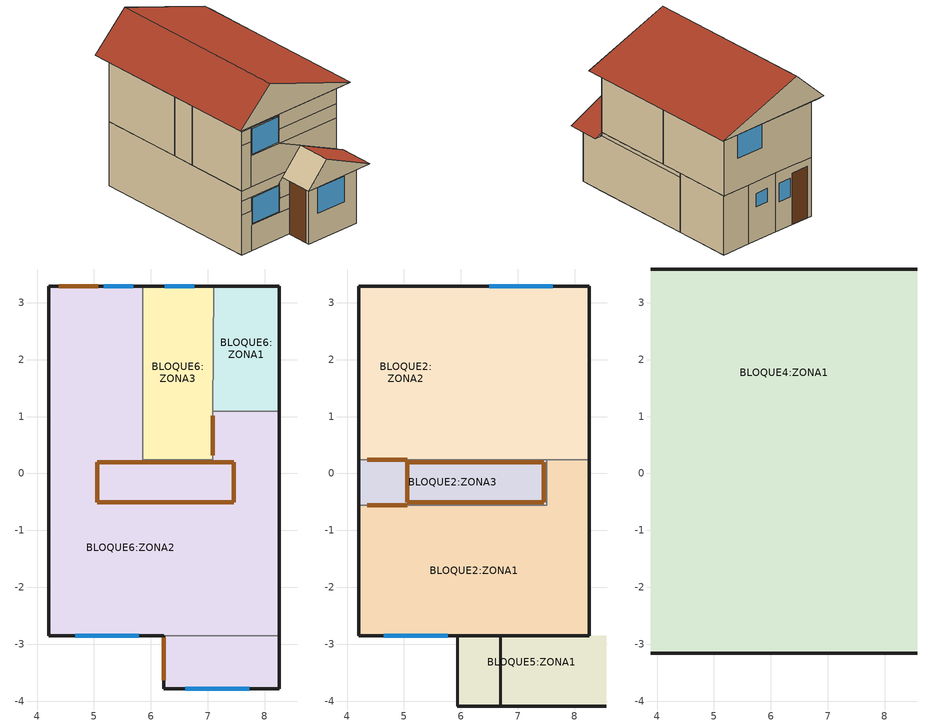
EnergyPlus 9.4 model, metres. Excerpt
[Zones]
BLOQUE6:ZONA2
 floor ground (Suelo sobre terreno del proyecto): 8.26,-3.78 6.23,-3.78 6.23,-2.86 8.26,-2.86 z0; 5.86,0.24 4.21,0.24 4.21,3.29 5.86,3.29 z0; 7.08,-2.86 4.21,-2.86 4.21,0.24 7.08,0.24 z0; 8.26,-2.86 7.08,-2.86 7.08,1.09 8.26,1.09 z0
 wall outside (Muro del proyecto): 5.86,3.29 4.21,3.29 4.21,-2.86 z0:2.3; 8.26,-2.86 8.26,1.09 z2.15:2.3; 6.23,-2.86 6.23,-3.78 8.26,-3.78 8.26,1.09 z0:2.15; 5.83,-2.86 6.23,-2.86 z0.93:1.43; 4.63,-2.86 6.23,-2.86 z0:0.93; 4.21,-2.86 4.63,-2.86 z0:1.43; 4.21,-2.86 4.63,-2.86 z1.43:1.93; 4.63,-2.86 5.83,-2.86 z0.93:1.93; 5.83,-2.86,1.43 6.23,-2.86,1.43 6.23,-2.86,2.15 5.93,-2.86,2.15 5.83,-2.86,2.03; 4.21,-2.86,1.93 5.74,-2.86,1.93 6.07,-2.86,2.3 4.21,-2.86,2.3
 wall to BLOQUE5:ZONA1 (Muro semi-expuesto del proyecto): 5.93,-2.86,2.15 8.26,-2.86,2.15 8.26,-2.86,2.29 8.23,-2.86,2.3 6.07,-2.86,2.3
 wall to BLOQUE6:ZONA3 (Particion del proyecto): 7.08,1.09 7.08,0.24 5.86,0.24 5.86,3.29 z0:2.3
 wall to BLOQUE6:ZONA1 (Particion del proyecto): 8.26,1.09 7.08,1.09 z0:2.3
 window (Acristalamiento exterior del proyecto - 1001): 5.69,3.29 5.17,3.29 z1.12:1.84; 4.67,-2.86 5.79,-2.86 / 6.61,-3.78 7.73,-3.78 z0.97:1.89
 door inside (IRTSurface): 5.06,-0.51 7.46,-0.51 7.46,0.19 5.06,0.19 z2.3
 door (Puerta exterior del proyecto): 5.08,3.29 4.38,3.29 / 6.23,-2.89 6.23,-3.63 z0:2
 door inside (Puerta interior del proyecto): 7.08,1.02 7.08,0.32 z0:2
BLOQUE6:ZONA3
 floor ground (Suelo sobre terreno del proyecto): 7.08,0.24 5.86,0.24 5.86,3.29 7.11,3.29 z0
 wall outside (Muro del proyecto): 7.11,3.29 5.86,3.29 z0:2.3
 wall to BLOQUE6:ZONA1 (Particion del proyecto_Rev): 7.08,1.09 7.11,3.29 z0:2.3
 window (Acristalamiento exterior del proyecto - 1001): 6.77,3.29 6.25,3.29 z1.32:1.84
BLOQUE6:ZONA1
 floor ground (Suelo sobre terreno del proyecto): 8.26,1.09 7.08,1.09 7.11,3.29 8.26,3.29 z0
 wall outside (Muro del proyecto): 8.26,1.09 8.26,3.29 7.11,3.29 z0:2.3
BLOQUE5:ZONA1
 floor outside (Suelo externo del proyecto): 6.23,-3.78 5.93,-3.78 5.93,-2.86 6.23,-2.86 z2.15; 8.26,-4.09 5.93,-4.09 5.93,-3.78 8.26,-3.78 z2.15; 8.55,-4.09 8.26,-4.09 8.26,-2.86 8.55,-2.86 z2.15
 floor to BLOQUE6:ZONA2 (Techo semi-expuesto del proyecto_Reversed): 8.26,-3.78 6.23,-3.78 6.23,-2.86 8.26,-2.86 z2.15
 wall outside (Muro del proyecto): 5.93,-2.86,2.15 5.93,-4.09,2.15 6.7,-4.09,3.01 6.7,-2.86,3.01; 5.93,-4.09,2.15 8.55,-4.09,2.15 6.7,-4.09,3.01
 wall to BLOQUE2:ZONA1 (Muro semi-expuesto del proyecto_Rev): 8.23,-2.86,2.3 6.07,-2.86,2.3 6.7,-2.86,3.01
 roof outside (Cubierta inclinada desocupada del proyecto): 8.55,-4.09,2.15 8.55,-2.86,2.15 6.7,-2.86,3.01 6.7,-4.09,3.01
BLOQUE2:ZONA1
 floor to BLOQUE6:ZONA2 (Suelo interno del proyecto_Reversed_Rev): 8.26,-0.56 7.51,-0.56 7.51,0.24 8.26,0.24 z2.3; 8.26,-2.86 4.21,-2.86 4.21,-0.56 8.26,-0.56 z2.3
 wall outside (Muro del proyecto): 8.26,-2.86 8.26,0.24 / 4.21,-0.56 4.21,-2.86 z2.3:4.69; 5.81,-2.86 8.26,-2.86 z3.42:3.92; 4.21,-2.86 4.61,-2.86 z2.3:3.92; 4.21,-2.86 4.61,-2.86 z3.92:4.42; 4.21,-2.86 5.81,-2.86 z4.42:4.69; 5.81,-2.86 8.26,-2.86 z3.92:4.69; 4.61,-2.86 5.81,-2.86 z3.42:4.42; 4.61,-2.86,2.3 6.07,-2.86,2.3 6.7,-2.86,3.01 5.82,-2.86,3.42 4.61,-2.86,3.42; 5.82,-2.86,3.42 8.23,-2.86,2.3 8.26,-2.86,2.3 8.26,-2.86,3.42
 wall to BLOQUE2:ZONA3 (Particion del proyecto_Rev): 7.51,0.24 7.51,-0.56 4.21,-0.56 z2.3:4.69
 wall to BLOQUE2:ZONA2 (Particion del proyecto): 8.26,0.24 7.51,0.24 z2.3:4.69
 window (Acristalamiento exterior del proyecto - 1001): 4.65,-2.86 5.77,-2.86 z3.46:4.38
 door inside (Puerta interior del proyecto_Rev): 5.06,-0.56 4.36,-0.56 z2.4:4.4
BLOQUE2:ZONA3
 floor to BLOQUE6:ZONA2 (Suelo interno del proyecto_Reversed_Rev): 7.51,-0.56 4.21,-0.56 4.21,0.24 7.51,0.24 z2.3
 wall outside (Muro del proyecto): 4.21,0.24 4.21,-0.56 z2.3:4.69
 wall to BLOQUE2:ZONA2 (Particion del proyecto): 7.51,0.24 4.21,0.24 z2.3:4.69
 door inside (Puerta interior del proyecto): 5.06,0.24 4.36,0.24 z2.4:4.4
BLOQUE2:ZONA2
 floor to BLOQUE6:ZONA2 (Suelo interno del proyecto_Reversed_Rev): 5.86,0.24 4.21,0.24 4.21,3.29 5.86,3.29 z2.3; 8.26,0.24 7.08,0.24 7.08,1.09 8.26,1.09 z2.3
 floor to BLOQUE6:ZONA1 (Suelo interno del proyecto_Reversed_Rev): 8.26,1.09 7.08,1.09 7.11,3.29 8.26,3.29 z2.3
 floor to BLOQUE6:ZONA3 (Suelo interno del proyecto_Reversed_Rev): 7.08,0.24 5.86,0.24 5.86,3.29 7.11,3.29 z2.3
 wall outside (Muro del proyecto): 8.26,0.24 8.26,3.29 4.21,3.29 4.21,0.24 z2.3:4.69
 window (Acristalamiento exterior del proyecto - 1001): 7.62,3.29 6.5,3.29 z3.53:4.45
BLOQUE4:ZONA1
 floor outside (Suelo externo del proyecto): 4.21,-2.86 3.89,-2.86 3.89,0.22 4.21,0.22 z4.69; 8.26,-3.16 3.89,-3.16 3.89,-2.86 8.26,-2.86 z4.69; 8.58,-3.16 8.26,-3.16 8.26,0.22 8.58,0.22 z4.69; 8.58,0.22 8.26,0.22 8.26,3.29 8.58,3.29 z4.69; 8.58,3.29 4.21,3.29 4.21,3.59 8.58,3.59 z4.69; 4.21,0.22 3.89,0.22 3.89,3.59 4.21,3.59 z4.69
 floor to BLOQUE2:ZONA3 (Techo semi-expuesto del proyecto_Rev): 7.51,-0.56 4.21,-0.56 4.21,0.24 7.51,0.24 z4.69
 floor to BLOQUE2:ZONA1 (Techo semi-expuesto del proyecto_Rev): 8.26,-0.56 7.51,-0.56 7.51,0.24 8.26,0.24 z4.69; 8.26,-2.86 4.21,-2.86 4.21,-0.56 8.26,-0.56 z4.69
 floor to BLOQUE2:ZONA2 (Techo semi-expuesto del proyecto_Rev): 8.26,0.24 4.21,0.24 4.21,3.29 8.26,3.29 z4.69
 wall outside (Muro del proyecto): 8.58,3.59,4.69 3.89,3.59,4.69 5.15,3.59,5.93; 3.89,-3.16,4.69 8.58,-3.16,4.69 5.15,-3.16,5.93
 roof outside (Cubierta inclinada desocupada del proyecto): 8.58,-3.16,4.69 8.58,3.59,4.69 5.15,3.59,5.93 5.15,-3.16,5.93; 3.89,3.59,4.69 3.89,-3.16,4.69 5.15,-3.16,5.93 5.15,3.59,5.93
[Building]
Edificio 1: North Axis=0; Terrain=Suburbs; Loads Convergence Tolerance Value=0.04; Temperature Convergence Tolerance Value=0.4; Solar Distribution=FullExterior; Maximum Number of Warmup Days=25; Minimum Number of Warmup Days=6
[Site:Location]
Sitio (01-01:31-12)  (01-01:31-12): Latitude=-36.77; Longitude=-73.07; Time Zone=-4; Elevation=148
[SizingPeriod:DesignDay] Day of Month=15; Humidity Condition Type=WetBulb; Barometric Pressure=99559.6; Wind Direction=0; Rain Indicator=No; Snow Indicator=No
Name | Month | Day Type | Maximum DryBulb Temperature | Daily DryBulb Temperature Range | Wetbulb or DewPoint at Maximum DryBulb | Wind Speed | Daylight Saving Time Indicator | Solar Model Indicator | Sky Clearness
Summer Design Day in Sitio (01-01:31-12) Jan | 1 | SummerDesignDay | 24.4 | 11.1 | 17.2 | 0 | Yes | ASHRAEClearSky | 0.98
Winter Design Day in Sitio (01-01:31-12) | 7 | WinterDesignDay | 1.2 | 0 | 1.2 | 17.4 | No |  | 0
[Site:GroundTemperature:BuildingSurface]
18, 18, 18, 18, 18, 18, 18, 18, 18, 18, 18, 18
[Site:GroundTemperature:FCfactorMethod]
January Ground Temperature=16.22; February Ground Temperature=16.49; March Ground Temperature=15.89; April Ground Temperature=14.99; May Ground Temperature=12.69; June Ground Temperature=10.94; July Ground Temperature=9.79; August Ground Temperature=9.47; September Ground Temperature=10.13; October Ground Temperature=11.53; November Ground Temperature=13.37; December Ground Temperature=15.05
[Site:GroundTemperature:Shallow]
14, 14, 14, 14, 14, 14, 14, 14, 14, 14, 14, 14
[Site:GroundTemperature:Deep]
14, 14, 14, 14, 14, 14, 14, 14, 14, 14, 14, 14
[Site:GroundReflectance]
0.2, 0.2, 0.2, 0.2, 0.2, 0.2, 0.2, 0.2, 0.2, 0.2, 0.2, 0.2
[Site:GroundReflectance:SnowModifier]
2, 2
[Material] Roughness=Rough; Thermal Absorptance=0.9
Name | Thickness | Conductivity | Density | Specific Heat | Solar Absorptance | Visible Absorptance
Plasterboard_.013 | 0.013 | 0.25 | 2800 | 896 | 0.5 | 0.5
Cast Concrete (Lightweight)_.1 | 0.1 | 0.38 | 1200 | 1000 | 0.6 | 0.6
MW Glass Wool (rolls)_.1319 | 0.1319 | 0.04 | 12 | 840 | 0.6 | 0.6
Plywood (Heavyweight)_.01 | 0.01 | 0.15 | 700 | 1420 | 0.78 | 0.78
External Rendering_.025 | 0.025 | 0.5 | 1300 | 1000 | 0.7 | 0.7
MW Stone Wool (rolls)_.1482 | 0.1482 | 0.04 | 30 | 840 | 0.6 | 0.6
Timber Flooring_.005 | 0.005 | 0.14 | 650 | 1200 | 0.78 | 0.78
Clay Tile (roofing)_.025 | 0.025 | 1 | 2000 | 800 | 0.7 | 0.7
Roofing Felt_.005 | 0.005 | 0.19 | 960 | 837 | 0.8 | 0.8
Brickwork Outer_.1 | 0.1 | 0.84 | 1700 | 800 | 0.7 | 0.7
XPS Extruded Polystyrene  - CO2 Blowing_.0795 | 0.0795 | 0.034 | 35 | 1400 | 0.6 | 0.6
Concrete Block (Medium)_.1 | 0.1 | 0.51 | 1400 | 1000 | 0.6 | 0.6
Gypsum Plastering_.013 | 0.013 | 0.4 | 1000 | 1000 | 0.5 | 0.5
XPS Extruded Polystyrene  - CO2 Blowing_.02 | 0.02 | 0.034 | 35 | 1400 | 0.6 | 0.6
Cast Concrete (Dense)_.1 | 0.1 | 1.4 | 2100 | 840 | 0.6 | 0.6
Painted Oak_.035 | 0.035 | 0.19 | 700 | 2390 | 0.5 | 0.5
Gypsum Plasterboard_.025 | 0.025 | 0.25 | 900 | 1000 | 0.5 | 0.5
Urea Formaldehyde Foam_.1327 | 0.1327 | 0.04 | 10 | 1400 | 0.6 | 0.6
Cast Concrete_.1 | 0.1 | 1.13 | 2000 | 1000 | 0.6 | 0.6
Floor/Roof Screed_.07 | 0.07 | 0.41 | 1200 | 840 | 0.73 | 0.73
Timber Flooring_.03 | 0.03 | 0.14 | 650 | 1200 | 0.78 | 0.78
[Material:NoMass] Roughness=Rough; Thermal Absorptance=0.9; Solar Absorptance=0.7; Visible Absorptance=0.7
Name | Thermal Resistance
1_RVAL_2; 22_RVAL_2 | 0.18
5_RVAL_2; 15_RVAL_2; 16_RVAL_2 | 0.15
[Material:InfraredTransparent]
IRTMaterial
[WindowMaterial:Glazing] Optical Data Type=SpectralAverage; Thickness=0.003; Infrared Transmittance at Normal Incidence=0; Front Side Infrared Hemispherical Emissivity=0.84; Conductivity=0.9; Dirt Correction Factor for Solar and Visible Transmittance=1
Name | Solar Transmittance at Normal Incidence | Front Side Solar Reflectance at Normal Incidence | Back Side Solar Reflectance at Normal Incidence | Visible Transmittance at Normal Incidence | Front Side Visible Reflectance at Normal Incidence | Back Side Visible Reflectance at Normal Incidence | Back Side Infrared Hemispherical Emissivity
2 | 0.837 | 0.075 | 0.075 | 0.898 | 0.081 | 0.081 | 0.84
38 | 0.74 | 0.09 | 0.1 | 0.82 | 0.11 | 0.12 | 0.2
[WindowMaterial:Gas]
1002: Gas Type=Air; Thickness=0.013
[Construction]
IRTSurface: IRTMaterial
Techo semi-expuesto del proyecto_Reversed: Plasterboard_.013, 1_RVAL_2, Cast Concrete (Lightweight)_.1, MW Glass Wool (rolls)_.1319, Plywood (Heavyweight)_.01
Suelo externo del proyecto: External Rendering_.025, MW Stone Wool (rolls)_.1482, Timber Flooring_.005
Cubierta inclinada desocupada del proyecto: Clay Tile (roofing)_.025, 5_RVAL_2, Roofing Felt_.005
Muro semi-expuesto del proyecto: Brickwork Outer_.1, XPS Extruded Polystyrene  - CO2 Blowing_.0795, Concrete Block (Medium)_.1, Gypsum Plastering_.013
Muro semi-expuesto del proyecto_Rev: Gypsum Plastering_.013, Concrete Block (Medium)_.1, XPS Extruded Polystyrene  - CO2 Blowing_.0795, Brickwork Outer_.1
Muro del proyecto: Brickwork Outer_.1, XPS Extruded Polystyrene  - CO2 Blowing_.02
Suelo interno del proyecto_Reversed_Rev: Cast Concrete (Dense)_.1
Puerta exterior del proyecto; Puerta interior del proyecto; Puerta interior del proyecto_Rev: Painted Oak_.035
Particion del proyecto: Gypsum Plasterboard_.025, 15_RVAL_2, Gypsum Plasterboard_.025
Particion del proyecto_Rev: Gypsum Plasterboard_.025, 16_RVAL_2, Gypsum Plasterboard_.025
Suelo sobre terreno del proyecto: Urea Formaldehyde Foam_.1327, Cast Concrete_.1, Floor/Roof Screed_.07, Timber Flooring_.03
Techo semi-expuesto del proyecto_Rev: Plasterboard_.013, 22_RVAL_2, Cast Concrete (Lightweight)_.1, MW Glass Wool (rolls)_.1319, Plywood (Heavyweight)_.01
Acristalamiento exterior del proyecto - 1001: 38, 1002, 2
[WindowProperty:FrameAndDivider]
1: Frame Width=0.04; Frame Outside Projection=0; Frame Inside Projection=0; Frame Conductance=9.5; Ratio of FrameEdge Glass Conductance to CenterOfGlass Conductance=1; Frame Solar Absorptance=0.5; Frame Visible Absorptance=0.5; Frame Thermal Hemispherical Emissivity=0.9; Divider Type=DividedLite; Divider Width=0.02; Number of Horizontal Dividers=1; Number of Vertical Dividers=1; Divider Outside Projection=0; Divider Inside Projection=0; Divider Conductance=9.5; Ratio of DividerEdge Glass Conductance to CenterOfGlass Conductance=1; Divider Solar Absorptance=0.5; Divider Visible Absorptance=0.5; Divider Thermal Hemispherical Emissivity=0.9; Outside Reveal Solar Absorptance=0.5; Inside Sill Depth=0; Inside Sill Solar Absorptance=0.5; Inside Reveal Depth=0; Inside Reveal Solar Absorptance=0.5
[Zone] Type=1; Multiplier=1; Zone Inside Convection Algorithm=TARP
Name | Volume | Floor Area | Part of Total Floor Area
BLOQUE5:ZONA1 | 0.1441 | 0.9199 | No
BLOQUE6:ZONA2 | 41.3546 | 18.0879 | Yes
BLOQUE6:ZONA1 | 4.6318 | 2.0138 | Yes
BLOQUE6:ZONA3 | 7.5169 | 3.2682 | Yes
BLOQUE2:ZONA3 | 5.0177 | 0.5111 | Yes
BLOQUE2:ZONA1 | 19.6776 | 8.5928 | Yes
BLOQUE2:ZONA2 | 25.095 | 10.9585 | Yes
BLOQUE4:ZONA1 | 6.5135 | 17.9097 | No
[PEOPLE] Number of People Schedule=Heating_activation_time_chile; Number of People Calculation Method=People/Area; People per Zone Floor Area=0.111; Fraction Radiant=0.3; Sensible Heat Fraction=AutoCalculate; Carbon Dioxide Generation Rate=3.82e-08; Enable ASHRAE 55 Comfort Warnings=No; Mean Radiant Temperature Calculation Type=ZoneAveraged; Work Efficiency Schedule=Work efficiency; Clothing Insulation Calculation Method=ClothingInsulationSchedule; Air Velocity Schedule=Default Air Velocity for Comfort Calculations
Name | Zone or ZoneList | Activity Level Schedule | Clothing Insulation Schedule
People BLOQUE6:ZONA2 | BLOQUE6:ZONA2 | Activity Schedule 3259 | Clothing Schedule 3259
People BLOQUE6:ZONA1 | BLOQUE6:ZONA1 | Activity Schedule 3273 | Clothing Schedule 3273
People BLOQUE6:ZONA3 | BLOQUE6:ZONA3 | Activity Schedule 3280 | Clothing Schedule 3280
People BLOQUE2:ZONA3 | BLOQUE2:ZONA3 | Activity Schedule 3316 | Clothing Schedule 3316
People BLOQUE2:ZONA1 | BLOQUE2:ZONA1 | Activity Schedule 3323 | Clothing Schedule 3323
People BLOQUE2:ZONA2 | BLOQUE2:ZONA2 | Activity Schedule 3332 | Clothing Schedule 3332
[Lights] Design Level Calculation Method=Watts/Area; Return Air Fraction=0; Fraction Radiant=0.42; Fraction Visible=0.18; Fraction Replaceable=1
Name | Zone or ZoneList | Schedule | Watts per Zone Floor Area | EndUse Subcategory
BLOQUE5:ZONA1 General lighting | BLOQUE5:ZONA1 | 8:00 - 18:00 Mon - Sat | 7.5 | ELECTRIC EQUIPMENT#BLOQUE5:ZONA1#GeneralLights
BLOQUE6:ZONA2 General lighting | BLOQUE6:ZONA2 | Office_OpenOff_Light | 20 | ELECTRIC EQUIPMENT#BLOQUE6:ZONA2#GeneralLights
BLOQUE6:ZONA1 General lighting | BLOQUE6:ZONA1 | Office_OpenOff_Light | 20 | ELECTRIC EQUIPMENT#BLOQUE6:ZONA1#GeneralLights
BLOQUE6:ZONA3 General lighting | BLOQUE6:ZONA3 | Office_OpenOff_Light | 20 | ELECTRIC EQUIPMENT#BLOQUE6:ZONA3#GeneralLights
BLOQUE2:ZONA3 General lighting | BLOQUE2:ZONA3 | Office_OpenOff_Light | 20 | ELECTRIC EQUIPMENT#BLOQUE2:ZONA3#GeneralLights
BLOQUE2:ZONA1 General lighting | BLOQUE2:ZONA1 | Office_OpenOff_Light | 20 | ELECTRIC EQUIPMENT#BLOQUE2:ZONA1#GeneralLights
BLOQUE2:ZONA2 General lighting | BLOQUE2:ZONA2 | Office_OpenOff_Light | 20 | ELECTRIC EQUIPMENT#BLOQUE2:ZONA2#GeneralLights
BLOQUE4:ZONA1 General lighting | BLOQUE4:ZONA1 | 8:00 - 18:00 Mon - Sat | 7.5 | ELECTRIC EQUIPMENT#BLOQUE4:ZONA1#GeneralLights
[OtherEquipment] Fuel Type=Electricity; Schedule=Office_OpenOff_Equip; Design Level Calculation Method=Watts/Area; Power per Zone Floor Area=11.77; Fraction Latent=0; Fraction Radiant=0.2; Fraction Lost=0; Carbon Dioxide Generation Rate=0; EndUse Subcategory=General
Name | Zone or ZoneList
BLOQUE6:ZONA2 Equipment gain | BLOQUE6:ZONA2
BLOQUE6:ZONA1 Equipment gain | BLOQUE6:ZONA1
BLOQUE6:ZONA3 Equipment gain | BLOQUE6:ZONA3
BLOQUE2:ZONA3 Equipment gain | BLOQUE2:ZONA3
BLOQUE2:ZONA1 Equipment gain | BLOQUE2:ZONA1
BLOQUE2:ZONA2 Equipment gain | BLOQUE2:ZONA2
[ZoneInfiltration:DesignFlowRate] Schedule=On 24/7; Design Flow Rate Calculation Method=Flow/zone; Constant Term Coefficient=1; Temperature Term Coefficient=0; Velocity Term Coefficient=0; Velocity Squared Term Coefficient=0
Name | Zone or ZoneList | Design Flow Rate
BLOQUE5:ZONA1 Infiltration | BLOQUE5:ZONA1 | 2.8e-05
BLOQUE6:ZONA2 Infiltration | BLOQUE6:ZONA2 | 0.008041
BLOQUE6:ZONA1 Infiltration | BLOQUE6:ZONA1 | 0.000901
BLOQUE6:ZONA3 Infiltration | BLOQUE6:ZONA3 | 0.001462
BLOQUE2:ZONA3 Infiltration | BLOQUE2:ZONA3 | 0.000976
BLOQUE2:ZONA1 Infiltration | BLOQUE2:ZONA1 | 0.003826
BLOQUE2:ZONA2 Infiltration | BLOQUE2:ZONA2 | 0.00488
BLOQUE4:ZONA1 Infiltration | BLOQUE4:ZONA1 | 0.001267
[DesignSpecification:OutdoorAir] Outdoor Air Method=Sum; Outdoor Air Flow per Person=0.01; Outdoor Air Flow per Zone Floor Area=0; Outdoor Air Flow per Zone=0; Outdoor Air Flow Air Changes per Hour=0; Outdoor Air Schedule=Office_OpenOff_Occ
BLOQUE6:ZONA2; BLOQUE6:ZONA1; BLOQUE6:ZONA3; BLOQUE2:ZONA3; BLOQUE2:ZONA1; BLOQUE2:ZONA2
[DesignSpecification:ZoneAirDistribution] Zone Air Distribution Effectiveness in Cooling Mode=1; Zone Air Distribution Effectiveness in Heating Mode=1
BLOQUE6:ZONA2; BLOQUE6:ZONA1; BLOQUE6:ZONA3; BLOQUE2:ZONA3; BLOQUE2:ZONA1; BLOQUE2:ZONA2
[Sizing:Zone] Zone Cooling Design Supply Air Temperature Input Method=SupplyAirTemperature; Zone Cooling Design Supply Air Temperature=12; Zone Cooling Design Supply Air Temperature Difference=0; Zone Heating Design Supply Air Temperature Input Method=SupplyAirTemperature; Zone Heating Design Supply Air Temperature=35; Zone Heating Design Supply Air Temperature Difference=0; Zone Cooling Design Supply Air Humidity Ratio=0.0077; Zone Heating Design Supply Air Humidity Ratio=0.0156; Zone Heating Sizing Factor=1.25; Zone Cooling Sizing Factor=1.15; Cooling Design Air Flow Method=DesignDay; Cooling Minimum Air Flow Fraction=0; Heating Design Air Flow Method=DesignDay
Name | Design Specification Outdoor Air Object | Design Specification Zone Air Distribution Object
BLOQUE6:ZONA2 | BLOQUE6:ZONA2 | BLOQUE6:ZONA2
BLOQUE6:ZONA1 | BLOQUE6:ZONA1 | BLOQUE6:ZONA1
BLOQUE6:ZONA3 | BLOQUE6:ZONA3 | BLOQUE6:ZONA3
BLOQUE2:ZONA3 | BLOQUE2:ZONA3 | BLOQUE2:ZONA3
BLOQUE2:ZONA1 | BLOQUE2:ZONA1 | BLOQUE2:ZONA1
BLOQUE2:ZONA2 | BLOQUE2:ZONA2 | BLOQUE2:ZONA2
[ZoneControl:Thermostat] Control Type Schedule=Zone Control Type Sched
Name | Zone or ZoneList | Control 1
BLOQUE6:ZONA2 Thermostat | BLOQUE6:ZONA2 | Dual Setpoint - Zone BLOQUE6:ZONA2
BLOQUE6:ZONA1 Thermostat | BLOQUE6:ZONA1 | Dual Setpoint - Zone BLOQUE6:ZONA1
BLOQUE6:ZONA3 Thermostat | BLOQUE6:ZONA3 | Dual Setpoint - Zone BLOQUE6:ZONA3
BLOQUE2:ZONA3 Thermostat | BLOQUE2:ZONA3 | Dual Setpoint - Zone BLOQUE2:ZONA3
BLOQUE2:ZONA1 Thermostat | BLOQUE2:ZONA1 | Dual Setpoint - Zone BLOQUE2:ZONA1
BLOQUE2:ZONA2 Thermostat | BLOQUE2:ZONA2 | Dual Setpoint - Zone BLOQUE2:ZONA2
[ZoneControl:Thermostat:OperativeTemperature] Radiative Fraction Input Mode=Scheduled; Radiative Fraction Schedule=TypOperativeTempControlSch
Name | Thermostat
 | BLOQUE6:ZONA2 Thermostat
 | BLOQUE6:ZONA1 Thermostat
 | BLOQUE6:ZONA3 Thermostat
 | BLOQUE2:ZONA3 Thermostat
 | BLOQUE2:ZONA1 Thermostat
 | BLOQUE2:ZONA2 Thermostat
[ThermostatSetpoint:DualSetpoint]
Name | Heating Setpoint Temperature Schedule | Cooling Setpoint Temperature Schedule
Dual Setpoint - Zone BLOQUE6:ZONA2 | BLOQUE6:ZONA2 Heating Setpoint Schedule | BLOQUE6:ZONA2 Cooling SP Sch
Dual Setpoint - Zone BLOQUE6:ZONA1 | BLOQUE6:ZONA1 Heating Setpoint Schedule | BLOQUE6:ZONA1 Cooling SP Sch
Dual Setpoint - Zone BLOQUE6:ZONA3 | BLOQUE6:ZONA3 Heating Setpoint Schedule | BLOQUE6:ZONA3 Cooling SP Sch
Dual Setpoint - Zone BLOQUE2:ZONA3 | BLOQUE2:ZONA3 Heating Setpoint Schedule | BLOQUE2:ZONA3 Cooling SP Sch
Dual Setpoint - Zone BLOQUE2:ZONA1 | BLOQUE2:ZONA1 Heating Setpoint Schedule | BLOQUE2:ZONA1 Cooling SP Sch
Dual Setpoint - Zone BLOQUE2:ZONA2 | BLOQUE2:ZONA2 Heating Setpoint Schedule | BLOQUE2:ZONA2 Cooling SP Sch
[ZoneHVAC:IdealLoadsAirSystem] Maximum Heating Supply Air Temperature=35; Minimum Cooling Supply Air Temperature=12; Maximum Heating Supply Air Humidity Ratio=0.0156; Minimum Cooling Supply Air Humidity Ratio=0.0077; Heating Limit=LimitCapacity; Maximum Heating Air Flow Rate=Autosize; Maximum Sensible Heating Capacity=Autosize; Cooling Limit=LimitFlowRateAndCapacity; Maximum Cooling Air Flow Rate=Autosize; Maximum Total Cooling Capacity=Autosize; Dehumidification Control Type=None; Humidification Control Type=None; Outdoor Air Economizer Type=NoEconomizer; Heat Recovery Type=None
Name | Heating Availability Schedule | Cooling Availability Schedule | Design Specification Outdoor Air Object
BLOQUE6:ZONA2 Ideal Loads Air | BLOQUE6:ZONA2 Heating Availability Sch | BLOQUE6:ZONA2 Cooling Availability Sch | BLOQUE6:ZONA2
BLOQUE6:ZONA1 Ideal Loads Air | BLOQUE6:ZONA1 Heating Availability Sch | BLOQUE6:ZONA1 Cooling Availability Sch | BLOQUE6:ZONA1
BLOQUE6:ZONA3 Ideal Loads Air | BLOQUE6:ZONA3 Heating Availability Sch | BLOQUE6:ZONA3 Cooling Availability Sch | BLOQUE6:ZONA3
BLOQUE2:ZONA3 Ideal Loads Air | BLOQUE2:ZONA3 Heating Availability Sch | BLOQUE2:ZONA3 Cooling Availability Sch | BLOQUE2:ZONA3
BLOQUE2:ZONA1 Ideal Loads Air | BLOQUE2:ZONA1 Heating Availability Sch | BLOQUE2:ZONA1 Cooling Availability Sch | BLOQUE2:ZONA1
BLOQUE2:ZONA2 Ideal Loads Air | BLOQUE2:ZONA2 Heating Availability Sch | BLOQUE2:ZONA2 Cooling Availability Sch | BLOQUE2:ZONA2
[Zone equipment]
BLOQUE6:ZONA2: BLOQUE6:ZONA2 Ideal Loads Air
BLOQUE6:ZONA1: BLOQUE6:ZONA1 Ideal Loads Air
BLOQUE6:ZONA3: BLOQUE6:ZONA3 Ideal Loads Air
BLOQUE2:ZONA3: BLOQUE2:ZONA3 Ideal Loads Air
BLOQUE2:ZONA1: BLOQUE2:ZONA1 Ideal Loads Air
BLOQUE2:ZONA2: BLOQUE2:ZONA2 Ideal Loads Air
[WaterUse:Equipment] Flow Rate Fraction Schedule=Office_OpenOff_Occ
Name | EndUse Subcategory | Peak Flow Rate | Target Temperature Schedule | Hot Water Supply Temperature Schedule | Cold Water Supply Temperature Schedule | Zone
DHW BLOQUE6:ZONA2 | DHW BLOQUE6:ZONA2 | 1.11654e-07 | DHW Supply Temperature BLOQUE6:ZONA2 | DHW Supply Temperature BLOQUE6:ZONA2 | DHW Mains Temperature BLOQUE6:ZONA2 | BLOQUE6:ZONA2
DHW BLOQUE6:ZONA1 | DHW BLOQUE6:ZONA1 | 1.24309e-08 | DHW Supply Temperature BLOQUE6:ZONA1 | DHW Supply Temperature BLOQUE6:ZONA1 | DHW Mains Temperature BLOQUE6:ZONA1 | BLOQUE6:ZONA1
DHW BLOQUE6:ZONA3 | DHW BLOQUE6:ZONA3 | 2.01741e-08 | DHW Supply Temperature BLOQUE6:ZONA3 | DHW Supply Temperature BLOQUE6:ZONA3 | DHW Mains Temperature BLOQUE6:ZONA3 | BLOQUE6:ZONA3
DHW BLOQUE2:ZONA3 | DHW BLOQUE2:ZONA3 | 3.15494e-09 | DHW Supply Temperature BLOQUE2:ZONA3 | DHW Supply Temperature BLOQUE2:ZONA3 | DHW Mains Temperature BLOQUE2:ZONA3 | BLOQUE2:ZONA3
DHW BLOQUE2:ZONA1 | DHW BLOQUE2:ZONA1 | 5.3042e-08 | DHW Supply Temperature BLOQUE2:ZONA1 | DHW Supply Temperature BLOQUE2:ZONA1 | DHW Mains Temperature BLOQUE2:ZONA1 | BLOQUE2:ZONA1
DHW BLOQUE2:ZONA2 | DHW BLOQUE2:ZONA2 | 6.76451e-08 | DHW Supply Temperature BLOQUE2:ZONA2 | DHW Supply Temperature BLOQUE2:ZONA2 | DHW Mains Temperature BLOQUE2:ZONA2 | BLOQUE2:ZONA2
[Schedule:Day:Hourly]
Summer Control Type Day Sch; Winter Control Type Day Sch: 4, 4, 4, 4, 4, 4, 4, 4, 4, 4, 4, 4, 4, 4, 4, 4, 4, 4, 4, 4, 4, 4, 4, 4
[Schedule:Day:Interval]
11: No, 24:00, 0
[Schedule:Day:List]
1: No, 60, 0, 0, 0, 0, 0, 0, 0, 0, 1, 1, 1, 1, 1, 1, 1, 1, 1, 1, 0, 0, 0, 0, 0, 0
[Schedule:Week:Daily]
Summer Control Type Week Sch: Summer Control Type Day Sch, Summer Control Type Day Sch, Summer Control Type Day Sch, Summer Control Type Day Sch, Summer Control Type Day Sch, Summer Control Type Day Sch, Summer Control Type Day Sch, Summer Control Type Day Sch, Summer Control Type Day Sch, Summer Control Type Day Sch, Summer Control Type Day Sch, Summer Control Type Day Sch
Winter Control Type Week Sch: Winter Control Type Day Sch, Winter Control Type Day Sch, Winter Control Type Day Sch, Winter Control Type Day Sch, Winter Control Type Day Sch, Winter Control Type Day Sch, Winter Control Type Day Sch, Winter Control Type Day Sch, Winter Control Type Day Sch, Winter Control Type Day Sch, Winter Control Type Day Sch, Winter Control Type Day Sch
8:00 - 18:00 Mon - Sat_Jan; 8:00 - 18:00 Mon - Sat_Feb; 8:00 - 18:00 Mon - Sat_Mar; 8:00 - 18:00 Mon - Sat_Apr; 8:00 - 18:00 Mon - Sat_May; 8:00 - 18:00 Mon - Sat_Jun; 8:00 - 18:00 Mon - Sat_Jul; 8:00 - 18:00 Mon - Sat_Aug; 8:00 - 18:00 Mon - Sat_Sep; 8:00 - 18:00 Mon - Sat_Oct; 8:00 - 18:00 Mon - Sat_Nov; 8:00 - 18:00 Mon - Sat_Dec: 11, 1, 1, 1, 1, 1, 1, 11, 1, 11, 1, 1
[Schedule:Year]
8:00 - 18:00 Mon - Sat: 8:00 - 18:00 Mon - Sat_Jan, 1, 1, 1, 31, 8:00 - 18:00 Mon - Sat_Feb, 2, 1, 2, 28, 8:00 - 18:00 Mon - Sat_Mar, 3, 1, 3, 31, 8:00 - 18:00 Mon - Sat_Apr, 4, 1, 4, 30, 8:00 - 18:00 Mon - Sat_May, 5, 1, 5, 31, 8:00 - 18:00 Mon - Sat_Jun, 6, 1, 6, 30, 8:00 - 18:00 Mon - Sat_Jul, 7, 1, 7, 31, 8:00 - 18:00 Mon - Sat_Aug, 8, 1, 8, 31, 8:00 - 18:00 Mon - Sat_Sep, 9, 1, 9, 30, 8:00 - 18:00 Mon - Sat_Oct, 10, 1, 10, 31, 8:00 - 18:00 Mon - Sat_Nov, 11, 1, 11, 30, 8:00 - 18:00 Mon - Sat_Dec, 12, 1, 12, 31
Zone Control Type Sched: Summer Control Type Week Sch, 1, 1, 3, 31, Winter Control Type Week Sch, 4, 1, 9, 30, Summer Control Type Week Sch, 10, 1, 12, 31
[Schedule:Compact]
Work efficiency: Through: 12/31, For: AllDays, Until: 24:00, 0
TypOperativeTempControlSch: Through: 31 Dec, For: SummerDesignDay WinterDesignDay, Until: 24:00, 0, For: AllOtherDays, Until: 24:00, 0.5
On 24/7: Through: 12/31, For: AllDays, Until: 24:00, 1
Office_OpenOff_Occ: Through: 31 Dec, For: Weekdays SummerDesignDay, Until: 07:00, 0, Until: 08:00, 0.25, Until: 09:00, 0.5, Until: 12:00, 1, Until: 14:00, 0.75, Until: 17:00, 1, Until: 18:00, 0.5, Until: 19:00, 0.25, Until: 24:00, 0, For: Weekends, Until: 24:00, 0, For: Holidays, Until: 24:00, 0, For: WinterDesignDay AllOtherDays, Until: 24:00, 0
Office_OpenOff_Equip: Through: 31 Dec, For: Weekdays SummerDesignDay, Until: 07:00, 0.05394, Until: 20:00, 1, Until: 24:00, 0.05394, For: Weekends, Until: 24:00, 0.05394, For: Holidays, Until: 24:00, 0.05394, For: WinterDesignDay AllOtherDays, Until: 24:00, 0
Office_OpenOff_Light: Through: 31 Dec, For: Weekdays SummerDesignDay, Until: 07:00, 0, Until: 19:00, 1, Until: 24:00, 0, For: Weekends, Until: 24:00, 0, For: Holidays, Until: 24:00, 0, For: WinterDesignDay AllOtherDays, Until: 24:00, 0
Default Air Velocity for Comfort Calculations: Through: 12/31, For: AllDays, Until: 24:00, 0.137
Activity Schedule 3259; Activity Schedule 3273; Activity Schedule 3280; Activity Schedule 3316; Activity Schedule 3323; Activity Schedule 3332: Through: 12/31, For: AllDays, Until: 24:00, 110.7
Clothing Schedule 3259; Clothing Schedule 3273; Clothing Schedule 3280; Clothing Schedule 3316; Clothing Schedule 3323; Clothing Schedule 3332: Through: 4/1, For: AllDays, Until: 24:00, .5, Through: 9/30, For: AllDays, Until: 24:00, 1, Through: 12/31, For: AllDays, Until: 24:00, .5
DHW Supply Temperature BLOQUE6:ZONA2; DHW Supply Temperature BLOQUE6:ZONA1; DHW Supply Temperature BLOQUE6:ZONA3; DHW Supply Temperature BLOQUE2:ZONA3; DHW Supply Temperature BLOQUE2:ZONA1; DHW Supply Temperature BLOQUE2:ZONA2: Through: 12/31, For: AllDays, Until: 24:00, 65
DHW Mains Temperature BLOQUE6:ZONA2; DHW Mains Temperature BLOQUE6:ZONA1; DHW Mains Temperature BLOQUE6:ZONA3; DHW Mains Temperature BLOQUE2:ZONA3; DHW Mains Temperature BLOQUE2:ZONA1; DHW Mains Temperature BLOQUE2:ZONA2: Through: 12/31, For: AllDays, Until: 24:00, 10
BLOQUE6:ZONA2 Heating Setpoint Schedule; BLOQUE6:ZONA1 Heating Setpoint Schedule; BLOQUE6:ZONA3 Heating Setpoint Schedule; BLOQUE2:ZONA3 Heating Setpoint Schedule; BLOQUE2:ZONA1 Heating Setpoint Schedule; BLOQUE2:ZONA2 Heating Setpoint Schedule: Through: 31 Dec, For: Weekdays SummerDesignDay, Until: 05:00, 12, Until: 19:00, 22, Until: 24:00, 12, For: WinterDesignDay, Until: 24:00, 22, For: Weekends, Until: 24:00, 12, For: Holidays, Until: 24:00, 12, For: AllOtherDays, Until: 24:00, -50
BLOQUE6:ZONA2 Heating Availability Sch; BLOQUE6:ZONA1 Heating Availability Sch; BLOQUE6:ZONA3 Heating Availability Sch; BLOQUE2:ZONA3 Heating Availability Sch; BLOQUE2:ZONA1 Heating Availability Sch; BLOQUE2:ZONA2 Heating Availability Sch: Through: 31 Dec, For: Weekdays SummerDesignDay, Until: 05:00, 1, Until: 19:00, 1, Until: 24:00, 1, For: WinterDesignDay, Until: 24:00, 1, For: Weekends, Until: 24:00, 1, For: Holidays, Until: 24:00, 1, For: AllOtherDays, Until: 24:00, 0
BLOQUE6:ZONA2 Cooling SP Sch; BLOQUE6:ZONA1 Cooling SP Sch; BLOQUE6:ZONA3 Cooling SP Sch; BLOQUE2:ZONA3 Cooling SP Sch; BLOQUE2:ZONA1 Cooling SP Sch; BLOQUE2:ZONA2 Cooling SP Sch: Through: 31 Dec, For: Weekdays SummerDesignDay, Until: 05:00, 100, Until: 19:00, 24, Until: 24:00, 100, For: Weekends, Until: 24:00, 100, For: Holidays, Until: 24:00, 100, For: WinterDesignDay AllOtherDays, Until: 24:00, 100
BLOQUE6:ZONA2 Cooling Availability Sch; BLOQUE6:ZONA1 Cooling Availability Sch; BLOQUE6:ZONA3 Cooling Availability Sch; BLOQUE2:ZONA3 Cooling Availability Sch; BLOQUE2:ZONA1 Cooling Availability Sch; BLOQUE2:ZONA2 Cooling Availability Sch: Through: 31 Dec, For: Weekdays SummerDesignDay, Until: 05:00, 0, Until: 19:00, 1, Until: 24:00, 0, For: Weekends, Until: 24:00, 0, For: Holidays, Until: 24:00, 0, For: WinterDesignDay AllOtherDays, Until: 24:00, 0
[SCHEDULE:COMPACT]
Heating_activation_time_chile: Through: 1/31, For: AllDays, Until: 6:00, 0, Until: 9:00, 1, Until: 17:00, 0, Until: 23:00, 1, Until: 24:00, 0, Through: 2/28, For: AllDays, Until: 6:00, 0, Until: 9:00, 1, Until: 17:00, 0, Until: 23:00, 1, Until: 24:00, 0, Through: 3/31, For: AllDays, Until: 6:00, 0, Until: 9:00, 1, Until: 17:00, 0, Until: 23:00, 1, Until: 24:00, 0, Through: 4/30, For: AllDays, Until: 6:00, 0, Until: 9:00, 1, Until: 17:00, 0, Until: 23:00, 1, Until: 24:00, 0, Through: 5/31, For: AllDays, Until: 6:00, 0, Until: 9:00, 1, Until: 17:00, 0, Until: 24:00, 1, Through: 6/30, For: AllDays, Until: 6:00, 0, Until: 9:00, 1, Until: 17:00, 0, Until: 24:00, 1, Through: 7/31, For: AllDays, Until: 6:00, 0, Until: 9:00, 1, Until: 17:00, 0, Until: 24:00, 1, Through: 8/31, For: AllDays, Until: 6:00, 0, Until: 9:00, 1, Until: 17:00, 0, Until: 24:00, 1, Through: 9/30, For: AllDays, Until: 6:00, 0, Until: 9:00, 1, Until: 17:00, 0, Until: 23:00, 1, Until: 24:00, 0, Through: 10/31, For: AllDays, Until: 6:00, 0, Until: 9:00, 1, Until: 17:00, 0, Until: 24:00, 1, Through: 11/30, For: AllDays, Until: 6:00, 0, Until: 9:00, 1, Until: 17:00, 0, Until: 24:00, 1, Through: 12/31, For: AllDays, Until: 6:00, 0, Until: 9:00, 1, Until: 17:00, 0, Until: 24:00, 1
